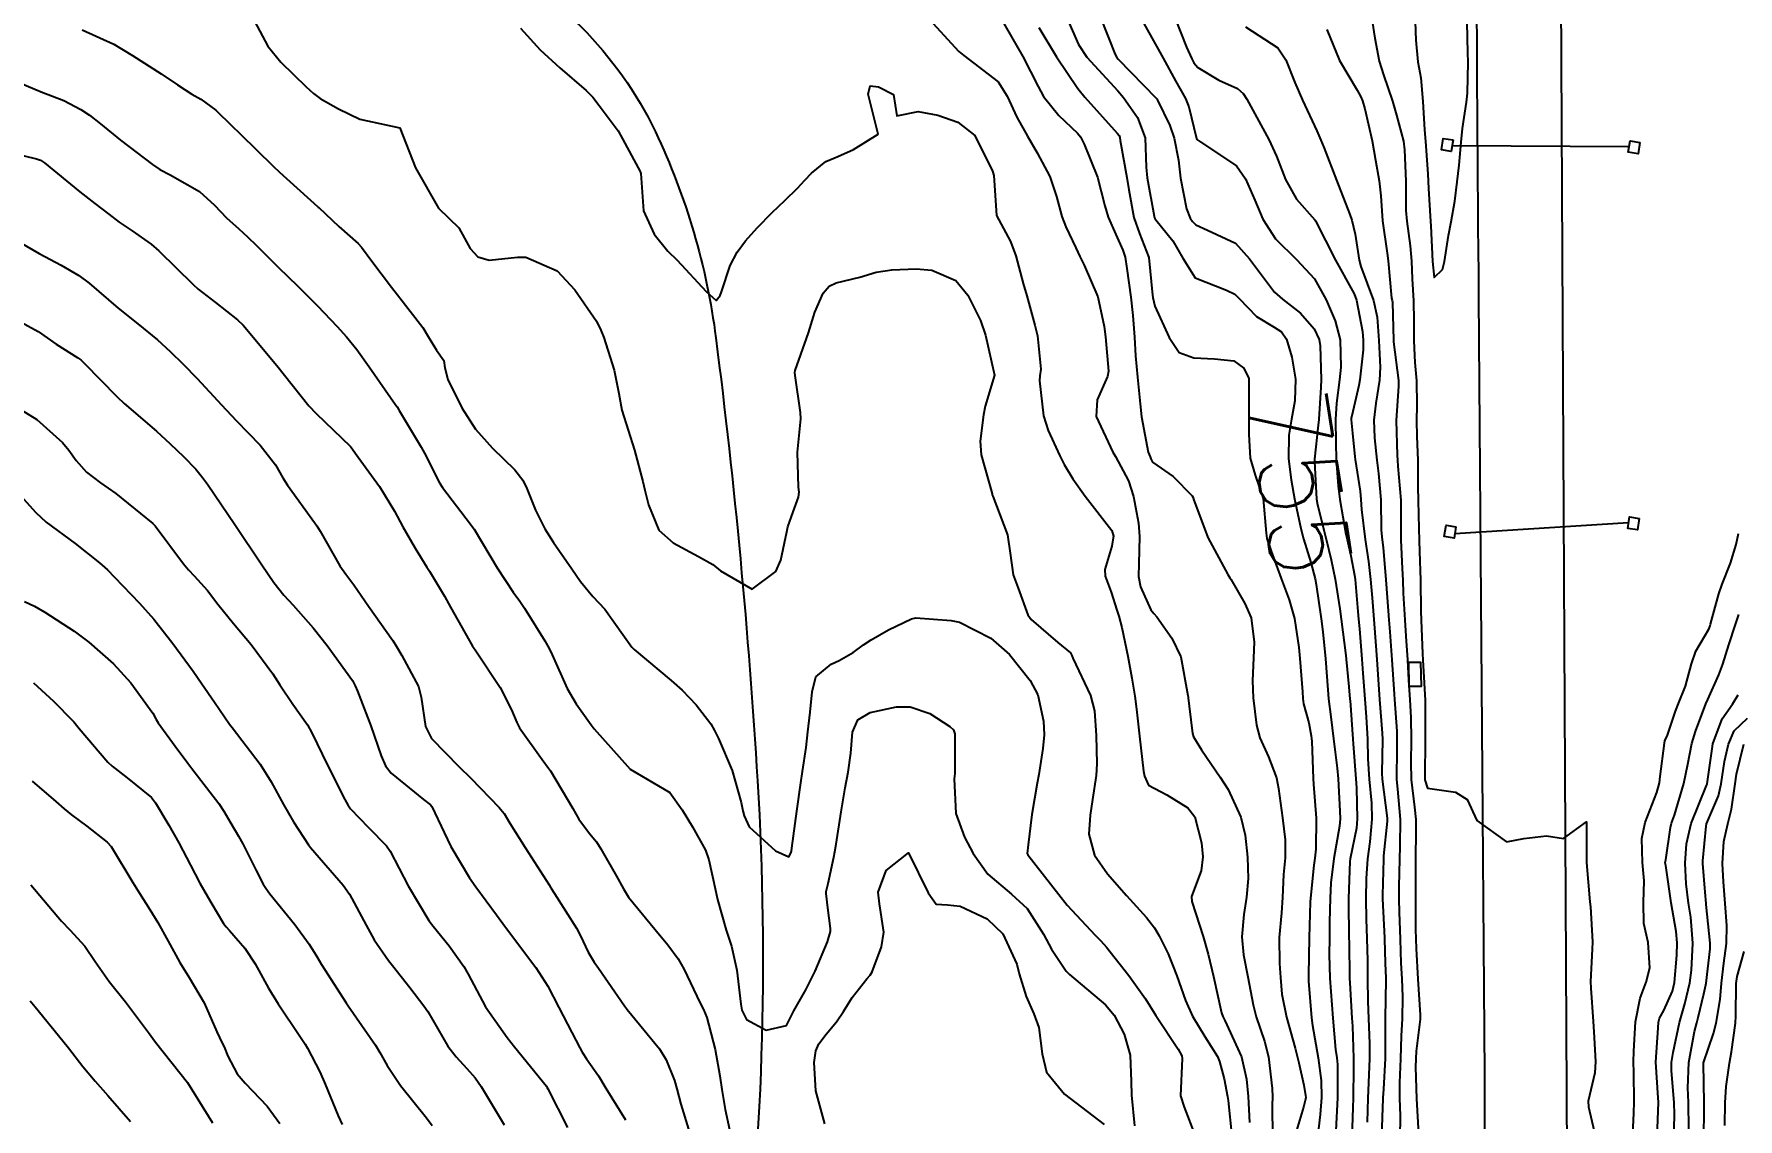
# Model space of a CAD drawing. Header units: metres. Extents: x 318500 to 325275, y 7408834 to 7428799.
# Drawn here: x 319879.8 to 319965.3, y 7411388.6 to 7411443 of the extents above; entities that cross this region are included whole.
import ezdxf
from ezdxf.enums import TextEntityAlignment as Align

# ---------------------------------------------------------------- set-up
doc = ezdxf.new("R2010")
doc.units = ezdxf.units.M
doc.header["$MEASUREMENT"] = 0
for name, color, linetype in [('Armário', 45, 'Continuous'), ('Cotas', 45, 'Continuous'), ('Curvas de Nivel 1m', 11, 'Continuous'), ('Curvas de Nivel 5m', 15, 'Continuous'), ('Linha Férrea', 20, 'Continuous'), ('Pórticos', 45, 'Continuous'), ('Vias Secundárias', 230, 'Continuous')]:
    doc.layers.add(name, color=color, linetype=linetype)
doc.styles.add('Style-STANDARD', font='STANDARD.shx')

msp = doc.modelspace()

# ---------------------------------------------------------------- linework, layer by layer
at = {"layer": 'Armário'}
msp.add_lwpolyline([(319948.804, 7411411.479), (319948.823, 7411410.297), (319949.45, 7411410.307), (319949.431, 7411411.489)], close=True, dxfattribs=at)
at = {"layer": 'Curvas de Nivel 1m', "flags": 128}
for points, elevation in [([(319924.573, 7411443.945), (319926.243, 7411442.129), (319926.497, 7411441.917), (319928.221, 7411440.609), (319928.67, 7411439.893), (319929.152, 7411438.838), (319929.687, 7411437.878), (319930.178, 7411437.05), (319930.802, 7411435.86), (319931.147, 7411434.853), (319931.418, 7411433.851), (319931.613, 7411433.336), (319932.114, 7411432.285), (319932.319, 7411431.838), (319932.53, 7411431.409), (319933.21, 7411429.829), (319933.54, 7411428.343), (319933.598, 7411427.825), (319933.753, 7411426.103), (319933.704, 7411425.823), (319933.179, 7411424.662), (319933.132, 7411423.829), (319933.973, 7411422.041), (319934.106, 7411421.818), (319934.752, 7411420.602), (319935.014, 7411419.804), (319935.254, 7411418.476), (319935.313, 7411417.799), (319935.273, 7411416.426), (319935.26, 7411415.799), (319935.366, 7411415.279), (319935.873, 7411414.133), (319936.02, 7411413.936), (319936.17, 7411413.785), (319936.925, 7411412.703), (319937.378, 7411411.767), (319937.735, 7411409.838), (319937.747, 7411409.761), (319937.757, 7411409.709), (319937.805, 7411409.292), (319937.963, 7411407.929), (319938.023, 7411407.757), (319938.419, 7411407.112), (319939.363, 7411405.736), (319939.751, 7411405.123), (319940.384, 7411403.723), (319940.612, 7411402.83), (319940.731, 7411401.72), (319940.753, 7411400.661), (319940.678, 7411399.72), (319940.538, 7411398.85), (319940.45, 7411397.722), (319940.53, 7411396.832), (319940.737, 7411395.719), (319941.01, 7411394.315), (319941.169, 7411393.714), (319941.582, 7411392.5), (319941.777, 7411391.707), (319941.971, 7411390.121), (319941.985, 7411389.703), (319941.964, 7411389.283), (319941.987, 7411387.703)], 758), ([(319928.321, 7411443.847), (319929.451, 7411441.882), (319930.218, 7411440.372), (319930.497, 7411439.866), (319931.258, 7411438.911), (319932.192, 7411438.032), (319932.355, 7411437.838), (319932.539, 7411437.482), (319933.192, 7411435.83), (319933.57, 7411434.394), (319933.736, 7411433.824), (319934.121, 7411432.945), (319934.464, 7411432.165), (319934.585, 7411431.813), (319934.675, 7411431.238), (319934.865, 7411429.808), (319934.98, 7411428.892), (319935.063, 7411427.805), (319935.099, 7411426.863), (319935.204, 7411425.802), (319935.348, 7411424.462), (319935.4, 7411423.799), (319935.739, 7411422.028), (319935.836, 7411421.792), (319935.876, 7411421.698), (319935.967, 7411421.532), (319937.005, 7411420.819), (319937.951, 7411419.84), (319937.995, 7411419.76), (319938.023, 7411419.685), (319938.728, 7411417.752), (319939.739, 7411415.895), (319939.842, 7411415.74), (319939.889, 7411415.665), (319940.597, 7411414.449), (319940.911, 7411413.724), (319941.062, 7411412.511), (319941.024, 7411411.722), (319940.981, 7411410.564), (319941.019, 7411409.718), (319941.175, 7411408.338), (319941.339, 7411407.715), (319941.776, 7411406.749), (319942.176, 7411405.704), (319942.288, 7411405.166), (319942.476, 7411403.699), (319942.612, 7411402.59), (319942.619, 7411401.696), (319942.54, 7411400.855), (319942.488, 7411399.698), (319942.427, 7411398.94), (319942.314, 7411397.7), (319942.337, 7411396.399), (319942.377, 7411395.699), (319942.457, 7411394.858), (319942.683, 7411393.694), (319943.111, 7411392.153), (319943.237, 7411391.685), (319943.297, 7411391.413), (319943.556, 7411390.286), (319943.643, 7411389.77), (319943.646, 7411389.679), (319943.638, 7411389.589), (319943.543, 7411389.195), (319943.189, 7411388.021)], 757), ([(319933.352, 7411443.829), (319934.093, 7411441.971), (319934.175, 7411441.821), (319934.239, 7411441.74), (319936.138, 7411439.791), (319936.172, 7411439.753), (319936.209, 7411439.684), (319936.834, 7411438.415), (319937.052, 7411437.777), (319937.268, 7411436.68), (319937.364, 7411435.772), (319937.674, 7411434.23), (319937.858, 7411433.764), (319937.96, 7411433.594), (319938.127, 7411433.429), (319938.718, 7411433.16), (319940.122, 7411432.521), (319940.831, 7411431.729), (319942.085, 7411430.061), (319942.48, 7411429.704), (319943.383, 7411429), (319944.065, 7411428.22), (319944.317, 7411427.677), (319944.369, 7411427.363), (319944.424, 7411425.676), (319944.411, 7411425.289), (319944.301, 7411423.677), (319944.279, 7411423.394), (319944.088, 7411421.679), (319944.083, 7411421.565), (319944.186, 7411419.678), (319944.235, 7411419.387), (319944.676, 7411417.672), (319944.932, 7411416.642), (319945.132, 7411415.668), (319945.363, 7411414.177), (319945.434, 7411413.664), (319945.663, 7411411.842), (319945.685, 7411411.662), (319945.819, 7411410.274), (319945.867, 7411409.649), (319945.875, 7411409.584), (319946.015, 7411407.648), (319946.033, 7411407.401), (319946.17, 7411405.646), (319946.202, 7411405.197), (319946.234, 7411403.645), (319946.191, 7411403.179), (319945.876, 7411401.648), (319945.856, 7411401.5), (319945.797, 7411399.649), (319945.794, 7411399.533), (319945.819, 7411397.648), (319945.824, 7411397.473), (319945.847, 7411395.648), (319945.856, 7411395.418), (319945.966, 7411393.646), (319945.99, 7411393.25), (319946.041, 7411391.645), (319946.04, 7411391.17), (319946.031, 7411389.645), (319946.018, 7411389.17), (319945.957, 7411387.646)], 754), ([(319935.374, 7411443.803), (319936.247, 7411442.237), (319936.491, 7411441.786), (319937.106, 7411440.66), (319937.613, 7411439.769), (319937.79, 7411439.343), (319938.171, 7411437.76), (319938.189, 7411437.716), (319938.335, 7411437.611), (319940.17, 7411436.398), (319940.619, 7411435.733), (319941.087, 7411434.664), (319941.497, 7411433.72), (319942.125, 7411432.727), (319943.189, 7411431.694), (319944.096, 7411430.72), (319944.666, 7411429.674), (319945.123, 7411428.616), (319945.383, 7411427.667), (319945.402, 7411426.303), (319945.341, 7411425.667), (319945.19, 7411424.491), (319945.142, 7411423.669), (319945.153, 7411422.498), (319945.171, 7411421.668), (319945.273, 7411420.35), (319945.362, 7411419.666), (319945.66, 7411417.927), (319945.721, 7411417.662), (319945.908, 7411416.843), (319946.097, 7411415.86), (319946.125, 7411415.656), (319946.269, 7411414.047), (319946.301, 7411413.654), (319946.341, 7411413.174), (319946.47, 7411411.651), (319946.52, 7411410.959), (319946.611, 7411409.642), (319946.68, 7411408.763), (319946.74, 7411407.64), (319946.766, 7411406.65), (319946.834, 7411405.639), (319946.953, 7411404.426), (319946.971, 7411403.638), (319946.861, 7411402.496), (319946.743, 7411401.64), (319946.673, 7411400.663), (319946.661, 7411399.64), (319946.686, 7411398.619), (319946.716, 7411397.639), (319946.742, 7411396.536), (319946.754, 7411395.639), (319946.767, 7411394.484), (319946.798, 7411393.638), (319946.842, 7411392.376), (319946.844, 7411391.637), (319946.793, 7411390.402), (319946.767, 7411389.638), (319946.728, 7411388.442)], 753), ([(319937.101, 7411443.778), (319937.67, 7411442.347), (319937.934, 7411441.765), (319938.035, 7411441.561), (319938.236, 7411441.318), (319939.291, 7411440.688), (319940.225, 7411440.265), (319940.511, 7411440.024), (319940.687, 7411439.733), (319941.292, 7411438.635), (319941.801, 7411437.716), (319942.178, 7411436.882), (319942.641, 7411435.703), (319943.177, 7411434.722), (319944.107, 7411433.68), (319944.139, 7411433.637), (319945.134, 7411431.67), (319946.085, 7411429.969), (319946.203, 7411429.658), (319946.493, 7411428.082), (319946.534, 7411427.653), (319946.538, 7411427.168), (319946.36, 7411425.655), (319946.309, 7411425.373), (319946.006, 7411424.068), (319945.936, 7411423.726), (319945.931, 7411423.661), (319945.99, 7411422.986), (319946.116, 7411421.801), (319946.136, 7411421.658), (319946.372, 7411420.07), (319946.412, 7411419.653), (319946.444, 7411419.151), (319946.636, 7411417.649), (319946.802, 7411416.545), (319946.9, 7411415.645), (319946.975, 7411414.732), (319947.058, 7411413.642), (319947.166, 7411412.324), (319947.217, 7411411.639), (319947.315, 7411410.14), (319947.347, 7411409.635), (319947.485, 7411407.942), (319947.492, 7411407.633), (319947.468, 7411405.929), (319947.483, 7411405.633), (319947.731, 7411403.687), (319947.734, 7411403.63), (319947.729, 7411403.523), (319947.557, 7411401.786), (319947.549, 7411401.632), (319947.493, 7411399.822), (319947.492, 7411399.632), (319947.597, 7411397.685), (319947.599, 7411397.631), (319947.638, 7411396.412), (319947.66, 7411395.659), (319947.661, 7411395.63), (319947.662, 7411395.597), (319947.642, 7411393.629), (319947.639, 7411393.589), (319947.632, 7411391.629), (319947.555, 7411390.096), (319947.521, 7411389.66), (319947.52, 7411389.63), (319947.442, 7411387.71)], 752), ([(319946.979, 7411443.649), (319947.107, 7411442.797), (319947.33, 7411441.644), (319947.553, 7411440.96), (319947.999, 7411439.633), (319948.21, 7411438.939), (319948.548, 7411437.625), (319948.608, 7411437.199), (319948.669, 7411435.622), (319948.677, 7411434.154), (319948.716, 7411433.621), (319948.882, 7411432.38), (319948.947, 7411431.617), (319948.994, 7411430.719), (319949.048, 7411429.615), (319949.065, 7411428.61), (319949.068, 7411427.615), (319949.127, 7411426.531), (319949.203, 7411425.612), (319949.227, 7411424.397), (319949.203, 7411423.612), (319949.225, 7411422.844), (319949.27, 7411421.611), (319949.27, 7411420.3), (319949.287, 7411419.61), (319949.329, 7411418.209), (319949.336, 7411417.609), (319949.357, 7411417.051), (319949.403, 7411415.607), (319949.428, 7411414.055), (319949.444, 7411413.606), (319949.509, 7411411.942), (319949.529, 7411411.605), (319949.546, 7411411.315), (319949.638, 7411409.603), (319949.645, 7411409.43), (319949.642, 7411407.602), (319949.621, 7411405.743), (319949.627, 7411405.602), (319949.754, 7411405.186), (319951.157, 7411404.985), (319951.75, 7411404.611), (319952.236, 7411403.565), (319953.724, 7411402.499), (319954.597, 7411402.667), (319955.729, 7411402.787), (319956.574, 7411402.661), (319957.74, 7411403.49), (319957.739, 7411401.49), (319957.742, 7411401.457), (319957.907, 7411399.488), (319957.933, 7411399.232), (319958.04, 7411397.486), (319958.027, 7411397.114), (319957.941, 7411395.487), (319957.949, 7411395.162), (319958.071, 7411393.485), (319958.11, 7411392.97), (319958.194, 7411391.484), (319958.15, 7411390.905), (319957.823, 7411389.487), (319957.834, 7411389.199), (319958.231, 7411387.483)], 749), ([(319949.144, 7411443.617), (319949.176, 7411442.697), (319949.275, 7411441.614), (319949.423, 7411440.803), (319949.529, 7411439.61), (319949.603, 7411438.205), (319949.658, 7411437.608), (319949.779, 7411435.993), (319949.79, 7411435.606), (319949.802, 7411435.251), (319949.911, 7411433.603), (319949.922, 7411433.389), (319950.003, 7411431.602), (319950.098, 7411430.799), (319950.511, 7411431.189), (319950.611, 7411431.595), (319950.818, 7411432.905), (319950.941, 7411433.592), (319951.121, 7411434.62), (319951.25, 7411435.589), (319951.339, 7411436.422), (319951.449, 7411437.587), (319951.516, 7411438.271), (319951.716, 7411439.585), (319951.766, 7411440.043), (319951.793, 7411441.584), (319951.781, 7411442.051), (319951.752, 7411443.585)], 748), ([(319882.251, 7411443.22), (319883.847, 7411442.486), (319884.237, 7411442.265), (319884.782, 7411441.924), (319886.218, 7411441.004), (319887.036, 7411440.448), (319887.756, 7411439.987), (319888.203, 7411439.732), (319888.967, 7411439.188), (319889.764, 7411438.406), (319890.184, 7411437.999), (319891.847, 7411436.383), (319892.156, 7411436.081), (319894.068, 7411434.351), (319894.103, 7411434.324), (319894.129, 7411434.295), (319895.14, 7411433.355), (319896.112, 7411432.492), (319896.271, 7411432.318), (319896.797, 7411431.616), (319897.781, 7411430.303), (319898.074, 7411429.93), (319899.345, 7411428.281), (319899.611, 7411427.842), (319900.039, 7411427.151), (319900.4, 7411426.63), (319900.458, 7411426.264), (319900.604, 7411425.678), (319901.302, 7411424.25), (319901.984, 7411423.18), (319902.839, 7411422.231), (319903.959, 7411421.146), (319904.368, 7411420.628), (319904.564, 7411420.211), (319905.005, 7411419.133), (319905.475, 7411418.197), (319905.91, 7411417.496), (319906.819, 7411416.176), (319907.26, 7411415.546), (319907.876, 7411414.796), (319908.482, 7411414.154), (319909.842, 7411412.258), (319909.955, 7411412.138), (319911.817, 7411410.578), (319912.354, 7411410.102), (319913.07, 7411409.358), (319913.793, 7411408.417), (319913.981, 7411408.078), (319914.179, 7411407.679), (319914.876, 7411406.063), (319915.321, 7411404.471), (319915.403, 7411404.055), (319915.467, 7411403.793), (319915.722, 7411403.241), (319917.052, 7411402.037), (319917.706, 7411401.744), (319917.814, 7411401.923), (319917.839, 7411402.028), (319917.861, 7411402.177), (319918.108, 7411404.024), (319918.32, 7411405.453), (319918.407, 7411406.02), (319918.578, 7411407.218), (319918.667, 7411408.017), (319918.787, 7411409.002), (319918.885, 7411410.014), (319919.069, 7411410.764), (319919.831, 7411411.411), (319920.24, 7411411.59), (319920.94, 7411411.989), (319921.463, 7411412.367), (319921.85, 7411412.616), (319922.708, 7411413.117), (319923.866, 7411413.684), (319924.09, 7411413.723), (319925.865, 7411413.599), (319926.277, 7411413.503), (319927.852, 7411412.7), (319928.777, 7411411.886), (319929.821, 7411410.58), (319930.199, 7411409.864), (319930.484, 7411408.547), (319930.516, 7411407.859), (319930.459, 7411407.18), (319930.25, 7411405.863), (319930.173, 7411405.444), (319929.898, 7411403.867), (319929.715, 7411402.337), (319929.676, 7411401.905), (319929.689, 7411401.87), (319929.71, 7411401.84), (319931.253, 7411399.846), (319931.672, 7411399.321), (319933.09, 7411397.818), (319933.362, 7411397.529), (319933.644, 7411397.204), (319934.776, 7411395.799), (319935.612, 7411394.614), (319936.132, 7411393.782), (319937.242, 7411392.098), (319937.43, 7411391.762), (319937.442, 7411391.635), (319937.363, 7411389.763), (319937.541, 7411389.192), (319938.103, 7411387.751)], 761), ([(319904.256, 7411443.298), (319905.24, 7411442.205), (319906.227, 7411441.306), (319907.544, 7411440.17), (319907.871, 7411439.83), (319908.203, 7411439.423), (319909.151, 7411438.15), (319910.162, 7411436.299), (319910.242, 7411436.139), (319910.289, 7411436.007), (319910.421, 7411434.136), (319910.96, 7411432.969), (319911.649, 7411432.117), (319912.103, 7411431.655), (319913.561, 7411430.088), (319914.073, 7411429.641), (319914.267, 7411429.888), (319914.328, 7411430.078), (319914.775, 7411431.398), (319915.118, 7411432.07), (319915.543, 7411432.639), (319916.122, 7411433.28), (319916.878, 7411434.049), (319917.52, 7411434.658), (319918.149, 7411435.277), (319918.514, 7411435.665), (319918.85, 7411436.02), (319919.577, 7411436.601), (319920.173, 7411436.86), (319920.964, 7411437.206), (319922.19, 7411437.98), (319921.699, 7411439.985), (319921.798, 7411440.402), (319922.216, 7411440.36), (319922.96, 7411439.969), (319923.131, 7411438.898), (319924.202, 7411439.111), (319925.19, 7411438.925), (319926.197, 7411438.577), (319927.046, 7411437.911), (319927.94, 7411436.126), (319927.994, 7411435.902), (319928.13, 7411433.9), (319928.834, 7411432.606), (319929.099, 7411431.885), (319929.477, 7411430.491), (319929.652, 7411429.876), (319930.058, 7411428.402), (319930.187, 7411427.868), (319930.356, 7411426.188), (319930.311, 7411425.866), (319930.283, 7411425.61), (319930.487, 7411423.863), (319930.733, 7411423.115), (319931.305, 7411421.85), (319931.53, 7411421.411), (319931.959, 7411420.692), (319932.588, 7411419.834), (319933.924, 7411418.106), (319933.996, 7411417.819), (319933.994, 7411417.744), (319933.912, 7411417.317), (319933.56, 7411416.158), (319933.592, 7411415.823), (319933.882, 7411415.014), (319934.17, 7411414.113), (319934.267, 7411413.814), (319934.429, 7411413.244), (319934.719, 7411411.807), (319934.927, 7411410.7), (319935.075, 7411409.801), (319935.156, 7411409.149), (319935.307, 7411407.795), (319935.512, 7411406.044), (319935.558, 7411405.792), (319935.753, 7411405.333), (319936.671, 7411404.851), (319937.737, 7411404.195), (319938.078, 7411403.755), (319938.417, 7411402.45), (319938.487, 7411401.748), (319938.404, 7411401.045), (319937.915, 7411399.756), (319937.926, 7411399.507), (319938.502, 7411397.747), (319938.759, 7411396.861), (319939.015, 7411395.739), (319939.423, 7411393.912), (319939.493, 7411393.732), (319939.597, 7411393.531), (319940.429, 7411391.721), (319940.682, 7411390.595), (319940.758, 7411389.718), (319940.83, 7411388.418)], 759), ([(319930.262, 7411443.333), (319931.146, 7411441.856), (319932.216, 7411440.269), (319932.566, 7411439.836), (319934.192, 7411438.027), (319934.282, 7411437.91), (319934.317, 7411437.818), (319934.343, 7411437.662), (319934.67, 7411435.812), (319934.776, 7411435.185), (319935.021, 7411433.807), (319935.312, 7411432.992), (319935.768, 7411431.795), (319935.96, 7411429.913), (319935.97, 7411429.792), (319936.074, 7411429.357), (319936.793, 7411427.779), (319937.296, 7411427.025), (319938.04, 7411426.756), (319939.07, 7411426.72), (319940.039, 7411426.62), (319940.545, 7411426.24), (319940.801, 7411425.728), (319940.801, 7411424.945), (319940.801, 7411423.728), (319940.798, 7411422.918), (319940.852, 7411421.727), (319941.118, 7411420.879), (319941.517, 7411419.716), (319941.67, 7411417.968), (319941.703, 7411417.713), (319941.91, 7411417.072), (319942.409, 7411415.702), (319942.814, 7411414.63), (319943.08, 7411413.692), (319943.305, 7411412.232), (319943.355, 7411411.687), (319943.482, 7411410.018), (319943.501, 7411409.685), (319943.542, 7411409.418), (319943.798, 7411408.469), (319943.916, 7411407.803), (319943.935, 7411407.678), (319943.948, 7411407.518), (319944.026, 7411405.676), (319944.041, 7411405.39), (319944.167, 7411403.673), (319944.159, 7411402.118), (319944.107, 7411401.674), (319944.062, 7411401.318), (319943.887, 7411399.677), (319943.871, 7411399.484), (319943.826, 7411397.677), (319943.779, 7411395.825), (319943.781, 7411395.678), (319943.793, 7411395.512), (319943.941, 7411393.675), (319943.991, 7411393.277), (319944.272, 7411391.669), (319944.42, 7411390.529), (319944.445, 7411389.667), (319944.377, 7411388.827), (319944.234, 7411387.669)], 756), ([(319940.63, 7411443.369), (319942.249, 7411442.315), (319942.648, 7411441.704), (319943.1, 7411440.568), (319943.481, 7411439.691), (319944.197, 7411438.149), (319944.407, 7411437.678), (319944.574, 7411437.286), (319945.189, 7411435.67), (319945.853, 7411433.953), (319945.957, 7411433.662), (319946.13, 7411432.97), (319946.324, 7411431.657), (319946.412, 7411431.348), (319947.044, 7411429.646), (319947.227, 7411428.798), (319947.316, 7411427.641), (319947.384, 7411426.296), (319947.351, 7411425.64), (319947.17, 7411424.485), (319947.071, 7411423.644), (319947.091, 7411422.748), (319947.212, 7411421.641), (319947.297, 7411420.968), (319947.409, 7411419.638), (319947.436, 7411418.128), (319947.481, 7411417.637), (319947.528, 7411417.25), (319947.671, 7411415.633), (319947.686, 7411415.423), (319947.813, 7411413.631), (319947.861, 7411413.022), (319947.968, 7411411.628), (319948.078, 7411409.891), (319948.098, 7411409.626), (319948.216, 7411408.043), (319948.227, 7411407.623), (319948.22, 7411407.187), (319948.207, 7411405.623), (319948.248, 7411405.127), (319948.387, 7411403.62), (319948.369, 7411402.273), (319948.346, 7411401.62), (319948.325, 7411400.256), (319948.321, 7411399.62), (319948.33, 7411398.96), (319948.38, 7411397.619), (319948.428, 7411396.408), (319948.463, 7411395.618), (319948.509, 7411394.724), (319948.488, 7411393.617), (319948.439, 7411392.766), (319948.395, 7411391.618), (319948.354, 7411390.414), (319948.359, 7411389.618), (319948.384, 7411388.771), (319948.368, 7411387.617)], 751), ([(319879.137, 7411440.551), (319880.206, 7411440.097), (319881.344, 7411439.666), (319882.197, 7411439.22), (319882.619, 7411438.929), (319883.175, 7411438.495), (319884.178, 7411437.672), (319885.778, 7411436.464), (319886.156, 7411436.215), (319886.667, 7411435.937), (319888.14, 7411435.103), (319888.9, 7411434.418), (319889.495, 7411433.781), (319890.118, 7411433.229), (319890.555, 7411432.836), (319891.008, 7411432.391), (319892.094, 7411431.313), (319893.08, 7411430.365), (319894.065, 7411429.379), (319895.043, 7411428.335), (319895.527, 7411427.81), (319896.039, 7411427.175), (319896.651, 7411426.314), (319898.001, 7411424.397), (319898.067, 7411424.299), (319898.165, 7411424.13), (319899.261, 7411422.281), (319899.518, 7411421.829), (319899.957, 7411420.949), (319900.182, 7411420.496), (319900.329, 7411420.264), (319901.735, 7411418.431), (319901.879, 7411418.241), (319901.919, 7411418.175), (319903.083, 7411416.228), (319903.878, 7411415.018), (319904.214, 7411414.556), (319904.453, 7411414.211), (319905.469, 7411412.572), (319905.684, 7411412.192), (319905.835, 7411411.869), (319906.591, 7411410.178), (319907.045, 7411409.414), (319907.792, 7411408.361), (319907.951, 7411408.158), (319909.76, 7411406.14), (319911.743, 7411404.976), (319912.355, 7411404.101), (319912.873, 7411403.244), (319913.536, 7411402.083), (319913.703, 7411401.597), (319914.033, 7411400.075), (319914.137, 7411399.609), (319914.575, 7411398.066), (319914.834, 7411397.254), (319915.1, 7411396.058), (319915.298, 7411394.361), (319915.361, 7411394.054), (319915.593, 7411393.585), (319916.571, 7411393.054), (319917.589, 7411393.289), (319917.845, 7411393.778), (319917.962, 7411394.025), (319918.558, 7411395.074), (319919.038, 7411396.009), (319919.645, 7411397.479), (319919.799, 7411397.998), (319919.803, 7411398.149), (319919.668, 7411399.192), (319919.58, 7411399.903), (319919.588, 7411400.001), (319919.608, 7411400.074), (319919.686, 7411400.409), (319919.975, 7411401.727), (319920.025, 7411401.995), (319920.092, 7411402.373), (319920.337, 7411403.991), (319920.534, 7411405.202), (319920.688, 7411405.986), (319920.816, 7411406.943), (319920.913, 7411407.989), (319921.174, 7411408.609), (319921.8, 7411408.978), (319923.11, 7411409.267), (319923.803, 7411409.265), (319924.796, 7411408.932), (319925.794, 7411408.274), (319925.976, 7411408.102), (319926.05, 7411407.916), (319926.044, 7411407.659), (319926.034, 7411405.916), (319926.017, 7411405.655), (319926.084, 7411403.915), (319926.532, 7411402.722), (319926.964, 7411401.901), (319927.695, 7411400.872), (319928.892, 7411399.878), (319929.669, 7411399.146), (319930.488, 7411397.857), (319930.897, 7411397.106), (319931.632, 7411396.014), (319931.711, 7411395.919), (319931.797, 7411395.837), (319933.608, 7411394.317), (319934.03, 7411393.806), (319934.531, 7411392.855), (319934.836, 7411391.797), (319934.884, 7411390.47), (319934.91, 7411389.796), (319935.063, 7411388.258)], 762), ([(319878.169, 7411437.184), (319879.964, 7411436.741), (319880.162, 7411436.671), (319880.359, 7411436.537), (319882.139, 7411435.093), (319882.9, 7411434.498), (319883.597, 7411433.961), (319884.121, 7411433.575), (319884.773, 7411433.13), (319885.723, 7411432.464), (319886.105, 7411432.136), (319887.832, 7411430.434), (319888.077, 7411430.203), (319888.948, 7411429.536), (319890.054, 7411428.673), (319890.335, 7411428.397), (319892.03, 7411426.38), (319893.626, 7411424.356), (319893.994, 7411423.965), (319895.715, 7411422.324), (319895.829, 7411422.183), (319895.966, 7411421.966), (319897.178, 7411420.308), (319897.932, 7411419.078), (319898.343, 7411418.294), (319898.972, 7411417.216), (319899.552, 7411416.275), (319899.681, 7411416.066), (319899.885, 7411415.739), (319900.431, 7411414.817), (319900.739, 7411414.257), (319901.841, 7411412.309), (319901.884, 7411412.24), (319902.007, 7411412.069), (319903.233, 7411410.226), (319903.799, 7411409.106), (319904.058, 7411408.481), (319904.206, 7411408.214), (319905.342, 7411406.621), (319905.66, 7411406.192), (319905.758, 7411406.046), (319906.874, 7411404.173), (319907.181, 7411403.625), (319907.718, 7411402.91), (319908.056, 7411402.497), (319908.279, 7411402.151), (319909.062, 7411400.767), (319909.41, 7411400.134), (319909.674, 7411399.72), (319910.99, 7411398.117), (319911.642, 7411397.323), (319912.154, 7411396.621), (319912.469, 7411396.097), (319913.25, 7411394.44), (319913.425, 7411394.083), (319913.594, 7411393.677), (319914.021, 7411392.073), (319914.251, 7411390.764), (319914.354, 7411390.068), (319914.522, 7411389.078), (319914.737, 7411388.062)], 763), ([(319879.143, 7411432.55), (319880.102, 7411432.004), (319881.211, 7411431.406), (319882.086, 7411430.894), (319882.602, 7411430.502), (319884.062, 7411429.255), (319885.047, 7411428.47), (319886.042, 7411427.66), (319886.672, 7411427.086), (319887.329, 7411426.441), (319888.02, 7411425.735), (319889.244, 7411424.411), (319889.988, 7411423.622), (319891.184, 7411422.388), (319891.96, 7411421.401), (319892.332, 7411420.753), (319892.561, 7411420.371), (319893.922, 7411418.505), (319894.032, 7411418.348), (319894.196, 7411418.066), (319895.192, 7411416.33), (319895.483, 7411415.923), (319895.881, 7411415.382), (319896.626, 7411414.312), (319897.844, 7411412.597), (319898.031, 7411412.297), (319898.292, 7411411.835), (319899.126, 7411410.28), (319899.269, 7411409.742), (319899.479, 7411408.275), (319899.781, 7411407.672), (319901.168, 7411406.249), (319901.752, 7411405.682), (319903.175, 7411404.218), (319903.423, 7411403.91), (319903.722, 7411403.437), (319904.476, 7411402.202), (319905.682, 7411400.338), (319905.777, 7411400.189), (319905.956, 7411399.905), (319907.056, 7411398.169), (319907.258, 7411397.778), (319907.638, 7411396.962), (319907.94, 7411396.463), (319908.16, 7411396.152), (319909.464, 7411394.27), (319909.56, 7411394.131), (319909.599, 7411394.081), (319911.22, 7411392.114), (319911.565, 7411391.561), (319911.98, 7411390.529), (319912.096, 7411390.102), (319912.299, 7411389.339), (319912.672, 7411388.093)], 764), ([(319878.54, 7411424.555), (319879.987, 7411423.665), (319881.267, 7411422.521), (319881.59, 7411422.139), (319881.961, 7411421.62), (319882.476, 7411421.023), (319883.176, 7411420.492), (319883.942, 7411419.955), (319885.799, 7411418.461), (319885.918, 7411418.332), (319887.34, 7411416.438), (319887.591, 7411416.138), (319887.884, 7411415.829), (319888.546, 7411415.089), (319889.071, 7411414.412), (319889.856, 7411413.441), (319890.736, 7411412.391), (319891.818, 7411410.913), (319892.176, 7411410.375), (319892.828, 7411409.393), (319893.56, 7411408.353), (319893.784, 7411407.968), (319894.574, 7411406.338), (319895.435, 7411404.624), (319895.6, 7411404.322), (319895.652, 7411404.244), (319895.728, 7411404.155), (319896.619, 7411403.211), (319897.522, 7411402.293), (319897.706, 7411402.027), (319898.614, 7411400.281), (319899.654, 7411398.544), (319899.86, 7411398.267), (319900.666, 7411397.281), (319901.402, 7411396.243), (319901.624, 7411395.85), (319902.498, 7411394.227), (319903.577, 7411392.675), (319903.952, 7411392.206), (319905.55, 7411390.234), (319905.568, 7411390.207), (319905.579, 7411390.19), (319905.624, 7411390.114), (319906.601, 7411388.174)], 766), ([(319878.539, 7411420.554), (319879.927, 7411419.013), (319880.45, 7411418.532), (319881.904, 7411417.452), (319883.134, 7411416.491), (319883.53, 7411416.129), (319883.883, 7411415.772), (319885.139, 7411414.467), (319885.858, 7411413.665), (319886.814, 7411412.445), (319887.819, 7411411.05), (319888.262, 7411410.423), (319888.889, 7411409.501), (319889.651, 7411408.402), (319889.787, 7411408.222), (319891.194, 7411406.386), (319891.747, 7411405.497), (319892.352, 7411404.371), (319892.863, 7411403.5), (319893.606, 7411402.351), (319893.708, 7411402.207), (319895.36, 7411400.325), (319895.673, 7411399.871), (319896.505, 7411398.307), (319896.915, 7411397.574), (319897.632, 7411396.539), (319897.829, 7411396.288), (319898.696, 7411395.197), (319899.406, 7411394.272), (319899.596, 7411393.979), (319900.605, 7411392.254), (319901.023, 7411391.707), (319901.559, 7411391.132), (319901.977, 7411390.656), (319902.281, 7411390.229), (319903.431, 7411388.302)], 767), ([(319960.036, 7411387.462), (319960.108, 7411388.895), (319960.128, 7411389.461), (319960.11, 7411390.924), (319960.1, 7411391.462), (319960.113, 7411391.99), (319960.196, 7411393.461), (319960.424, 7411394.652), (319960.73, 7411395.453), (319960.909, 7411396.183), (319960.825, 7411397.453), (319960.62, 7411398.406), (319960.59, 7411399.456), (319960.621, 7411400.531), (319960.551, 7411401.457), (319960.518, 7411402.668), (319960.681, 7411403.456), (319961.271, 7411404.964), (319961.402, 7411405.445), (319961.438, 7411405.772), (319961.642, 7411407.442), (319961.67, 7411407.564), (319961.796, 7411407.85), (319962.206, 7411409.042), (319962.352, 7411409.432), (319962.695, 7411410.294), (319963.01, 7411411.422), (319963.218, 7411412.051), (319963.866, 7411413.157), (319963.945, 7411413.333), (319963.965, 7411413.409), (319964.372, 7411414.933), (319964.543, 7411415.41), (319964.968, 7411416.461), (319965.244, 7411417.4), (319965.368, 7411417.959)], 749), ([(319879.366, 7411414.545), (319879.866, 7411414.304), (319880.383, 7411414.011), (319881.848, 7411413.052), (319882.587, 7411412.499), (319883.824, 7411411.415), (319884.699, 7411410.471), (319885.795, 7411408.942), (319885.966, 7411408.632), (319886.071, 7411408.456), (319886.919, 7411407.297), (319887.562, 7411406.433), (319887.756, 7411406.175), (319889.108, 7411404.409), (319889.359, 7411404.038), (319889.72, 7411403.43), (319890.099, 7411402.781), (319890.318, 7411402.391), (319890.975, 7411401.096), (319891.344, 7411400.375), (319891.469, 7411400.165), (319891.673, 7411399.894), (319892.926, 7411398.357), (319893.64, 7411397.36), (319894.027, 7411396.737), (319894.268, 7411396.34), (319895.502, 7411394.421), (319895.572, 7411394.32), (319895.599, 7411394.278), (319896.978, 7411392.299), (319897.198, 7411391.927), (319897.56, 7411391.278), (319898.227, 7411390.283), (319899.526, 7411388.647), (319899.822, 7411388.265)], 768), ([(319879.809, 7411410.463), (319880.823, 7411409.548), (319881.791, 7411408.565), (319881.816, 7411408.536), (319881.84, 7411408.509), (319882.113, 7411408.177), (319883.548, 7411406.483), (319883.757, 7411406.289), (319884.521, 7411405.7), (319885.734, 7411404.709), (319885.938, 7411404.457), (319886.6, 7411403.328), (319887.101, 7411402.439), (319887.693, 7411401.319), (319888.167, 7411400.423), (319888.717, 7411399.466), (319889.35, 7411398.404), (319889.476, 7411398.23), (319889.646, 7411398.047), (319890.418, 7411397.169), (319890.944, 7411396.38), (319891.612, 7411395.149), (319892.084, 7411394.365), (319893.178, 7411392.752), (319893.449, 7411392.351), (319893.568, 7411392.152), (319894.18, 7411390.964), (319894.453, 7411390.336), (319895.1, 7411388.752), (319895.306, 7411388.323)], 769), ([(319962.114, 7411387.431), (319962.149, 7411388.822), (319962.131, 7411389.431), (319962, 7411391.007), (319962.007, 7411391.434), (319962.084, 7411391.932), (319962.401, 7411393.428), (319962.672, 7411394.366), (319962.92, 7411395.421), (319963.003, 7411396.056), (319963.073, 7411397.419), (319962.972, 7411398.72), (319962.86, 7411399.422), (319962.728, 7411400.391), (319962.686, 7411401.425), (319962.756, 7411402.393), (319962.991, 7411403.421), (319963.759, 7411405.324), (319963.784, 7411405.386), (319963.791, 7411405.41), (319964.033, 7411407.161), (319964.08, 7411407.407), (319964.545, 7411408.667), (319965.056, 7411409.398), (319965.347, 7411409.872)], 751), ([(319962.866, 7411388.083), (319962.854, 7411389.42), (319962.823, 7411390.159), (319962.877, 7411391.421), (319963.158, 7411392.979), (319963.263, 7411393.415), (319963.332, 7411393.686), (319963.622, 7411394.876), (319963.721, 7411395.317), (319963.734, 7411395.409), (319963.94, 7411397.122), (319963.948, 7411397.407), (319963.745, 7411399.344), (319963.737, 7411399.409), (319963.688, 7411399.968), (319963.575, 7411401.412), (319963.577, 7411401.547), (319963.738, 7411403.28), (319963.749, 7411403.401), (319964.364, 7411404.794), (319964.5, 7411405.403), (319964.662, 7411406.516), (319964.853, 7411407.399), (319965.139, 7411408.058), (319965.81, 7411408.691)], 752), ([(319963.622, 7411387.409), (319963.636, 7411389.322), (319963.633, 7411389.409), (319963.606, 7411391.383), (319963.606, 7411391.41), (319964.11, 7411392.89), (319964.236, 7411393.404), (319964.437, 7411394.582), (319964.509, 7411395.401), (319964.63, 7411396.415), (319964.765, 7411397.399), (319964.77, 7411398.298), (319964.7, 7411399.4), (319964.609, 7411400.488), (319964.553, 7411401.402), (319964.621, 7411402.506), (319964.82, 7411403.399), (319965.014, 7411404.13), (319965.195, 7411405.396), (319965.269, 7411405.893), (319965.631, 7411407.392)], 753), ([(319919.525, 7411388.351), (319919.07, 7411390.007), (319918.986, 7411391.43), (319919.075, 7411392.007), (319919.216, 7411392.365), (319919.583, 7411392.855), (319920.111, 7411393.473), (319920.46, 7411393.987), (319920.899, 7411394.692), (319921.625, 7411395.631), (319921.788, 7411395.808), (319921.89, 7411395.967), (319922.369, 7411397.237), (319922.474, 7411397.962), (319922.255, 7411399.38), (319922.202, 7411399.965), (319922.601, 7411401.057), (319923.71, 7411401.95), (319924.709, 7411399.935), (319925.106, 7411399.363), (319925.671, 7411399.333), (319926.309, 7411399.271), (319927.661, 7411398.633), (319928.454, 7411397.882), (319929.149, 7411396.36), (319929.268, 7411395.874), (319929.613, 7411394.743), (319930.006, 7411393.864), (319930.261, 7411393.189), (319930.417, 7411391.857), (319930.648, 7411390.941), (319931.55, 7411389.84), (319933.528, 7411388.325)], 763), ([(319879.677, 7411400.335), (319881.221, 7411398.514), (319881.646, 7411398.077), (319882.394, 7411397.255), (319882.915, 7411396.491), (319883.615, 7411395.495), (319884.424, 7411394.468), (319885.577, 7411392.93), (319885.942, 7411392.446), (319887.55, 7411390.43), (319888.792, 7411388.411)], 771), ([(319964.669, 7411388.263), (319964.7, 7411389.398), (319964.741, 7411390.22), (319964.913, 7411391.397), (319965.018, 7411391.964), (319965.206, 7411393.394), (319965.23, 7411393.77), (319965.248, 7411395.394), (319965.289, 7411395.74), (319965.654, 7411396.997)], 754), ([(319879.655, 7411394.529), (319879.905, 7411394.217), (319881.286, 7411392.513), (319881.566, 7411392.156), (319882.285, 7411391.227), (319882.904, 7411390.49), (319883.54, 7411389.78), (319884.677, 7411388.463)], 772)]:
    msp.add_lwpolyline(points, dxfattribs=dict(at, elevation=elevation))
at = {"layer": 'Curvas de Nivel 5m', "flags": 128}
for points, elevation in [([(319890.766, 7411443.892), (319891.572, 7411442.387), (319892.228, 7411441.589), (319893.49, 7411440.361), (319893.864, 7411440.013), (319894.204, 7411439.764), (319895.115, 7411439.252), (319896.194, 7411438.737), (319898.19, 7411438.3), (319898.98, 7411436.288), (319900.13, 7411434.27), (319901.152, 7411433.286), (319901.727, 7411432.246), (319902.104, 7411431.825), (319902.678, 7411431.658), (319904.104, 7411431.819), (319904.513, 7411431.805), (319906.094, 7411431.126), (319906.972, 7411430.177), (319908.057, 7411428.595), (319908.28, 7411428.158), (319908.426, 7411427.777), (319908.951, 7411426.151), (319909.179, 7411424.982), (319909.336, 7411424.147), (319909.97, 7411422.14), (319910.383, 7411420.563), (319910.492, 7411420.132), (319910.676, 7411419.392), (319911.192, 7411418.121), (319911.911, 7411417.494), (319913.185, 7411416.806), (319913.895, 7411416.409), (319914.28, 7411416.076), (319915.881, 7411415.158), (319917.055, 7411416.043), (319917.313, 7411416.625), (319917.605, 7411418.035), (319917.664, 7411418.294), (319917.935, 7411419.039), (319918.198, 7411419.775), (319918.224, 7411420.026), (319918.2, 7411420.274), (319918.147, 7411422.027), (319918.308, 7411423.713), (319918.303, 7411424.025), (319918.028, 7411425.883), (319918.015, 7411426.03), (319918.031, 7411426.129), (319918.693, 7411428.02), (319919.02, 7411429.061), (319919.43, 7411430.01), (319919.736, 7411430.355), (319920.088, 7411430.517), (319921.275, 7411430.805), (319922.096, 7411431.052), (319922.884, 7411431.183), (319924.099, 7411431.221), (319924.885, 7411431.152), (319926.091, 7411430.636), (319926.697, 7411429.914), (319927.328, 7411428.64), (319927.589, 7411427.905), (319928.03, 7411425.9), (319927.567, 7411424.344), (319927.483, 7411423.905), (319927.306, 7411422.581), (319927.364, 7411421.906), (319927.91, 7411419.941), (319927.921, 7411419.9), (319927.949, 7411419.823), (319928.678, 7411417.889), (319928.824, 7411416.968), (319928.971, 7411415.884), (319929.217, 7411415.214), (319929.707, 7411413.872), (319929.867, 7411413.64), (319931.213, 7411412.486), (319931.842, 7411411.97), (319931.91, 7411411.839), (319931.969, 7411411.707), (319932.847, 7411409.83), (319933.042, 7411409.067), (319933.141, 7411407.82), (319933.175, 7411406.412), (319933.131, 7411405.819), (319932.95, 7411404.613), (319932.831, 7411403.823), (319932.768, 7411402.872), (319933.052, 7411401.82), (319933.696, 7411400.89), (319934.662, 7411399.8), (319935.664, 7411398.704), (319936.058, 7411398.185), (319936.302, 7411397.78), (319936.747, 7411396.879), (319937.18, 7411395.767), (319937.612, 7411394.539), (319937.96, 7411393.755), (319938.592, 7411392.738), (319939.213, 7411391.735), (319939.317, 7411391.484), (319939.559, 7411390.616), (319939.726, 7411389.728), (319939.752, 7411389.523), (319939.937, 7411387.726)], 760), ([(319931.649, 7411443.849), (319932.25, 7411442.48), (319932.671, 7411441.836), (319934.215, 7411440.152), (319934.511, 7411439.815), (319935.208, 7411438.813), (319935.593, 7411437.799), (319935.648, 7411436.318), (319935.691, 7411435.797), (319936.049, 7411433.874), (319936.066, 7411433.791), (319936.083, 7411433.744), (319936.129, 7411433.676), (319936.976, 7411432.634), (319937.489, 7411431.769), (319938.095, 7411430.784), (319939.68, 7411430.15), (319940.083, 7411429.961), (319940.302, 7411429.737), (319941.178, 7411428.835), (319942.066, 7411428.307), (319942.428, 7411428.069), (319942.685, 7411427.701), (319942.95, 7411426.793), (319943.128, 7411425.694), (319943.098, 7411424.61), (319942.935, 7411423.696), (319942.801, 7411422.885), (319942.777, 7411421.698), (319942.913, 7411420.649), (319943.089, 7411419.693), (319943.408, 7411418.208), (319943.538, 7411417.686), (319943.902, 7411416.499), (319944.115, 7411415.678), (319944.17, 7411415.395), (319944.43, 7411413.674), (319944.512, 7411413.022), (319944.634, 7411411.672), (319944.71, 7411410.783), (319944.798, 7411409.665), (319944.901, 7411408.763), (319945.044, 7411407.661), (319945.23, 7411406.196), (319945.273, 7411405.657), (319945.359, 7411404.033), (319945.379, 7411403.655), (319945.345, 7411403.274), (319945.052, 7411401.66), (319944.914, 7411400.44), (319944.871, 7411399.662), (319944.845, 7411398.479), (319944.834, 7411397.662), (319944.82, 7411396.841), (319944.855, 7411395.662), (319944.955, 7411394.315), (319945.01, 7411393.659), (319945.145, 7411392.088), (319945.207, 7411391.655), (319945.238, 7411391.327), (319945.247, 7411389.655), (319945.161, 7411388.02)], 755), ([(319944.712, 7411443.227), (319945.337, 7411441.669), (319946.225, 7411440.194), (319946.419, 7411439.854), (319946.494, 7411439.656), (319946.618, 7411439.25), (319946.976, 7411437.648), (319947.146, 7411436.675), (319947.326, 7411435.643), (319947.408, 7411434.896), (319947.494, 7411433.64), (319947.735, 7411432.017), (319947.79, 7411431.635), (319947.951, 7411429.763), (319947.987, 7411429.631), (319947.999, 7411429.551), (319948.055, 7411427.63), (319948.059, 7411427.564), (319948.3, 7411425.626), (319948.302, 7411425.35), (319948.186, 7411423.627), (319948.242, 7411421.886), (319948.256, 7411421.626), (319948.266, 7411421.335), (319948.412, 7411419.623), (319948.427, 7411419.139), (319948.422, 7411417.622), (319948.491, 7411416.206), (319948.516, 7411415.621), (319948.54, 7411414.97), (319948.615, 7411413.619), (319948.665, 7411412.81), (319948.746, 7411411.616), (319948.812, 7411410.603), (319948.872, 7411409.614), (319948.921, 7411408.727), (319948.935, 7411407.613), (319948.917, 7411406.469), (319948.945, 7411405.612), (319949.113, 7411404.236), (319949.174, 7411403.608), (319949.178, 7411403.062), (319949.159, 7411401.608), (319949.16, 7411401.066), (319949.153, 7411399.608), (319949.156, 7411398.109), (319949.171, 7411397.607), (319949.187, 7411397.148), (319949.268, 7411395.605), (319949.392, 7411393.814), (319949.386, 7411393.603), (319949.188, 7411391.993), (319949.164, 7411391.606), (319949.156, 7411391.196), (319949.201, 7411389.605), (319949.299, 7411387.827)], 750), ([(319879.197, 7411428.549), (319880.045, 7411428.085), (319880.956, 7411427.443), (319882.033, 7411426.771), (319882.186, 7411426.662), (319882.355, 7411426.505), (319884.005, 7411424.814), (319884.365, 7411424.476), (319885.979, 7411423.088), (319886.676, 7411422.449), (319887.342, 7411421.818), (319887.958, 7411421.181), (319888.298, 7411420.77), (319888.552, 7411420.421), (319889.92, 7411418.4), (319891.279, 7411416.386), (319891.881, 7411415.496), (319892.374, 7411414.871), (319892.845, 7411414.365), (319893.853, 7411413.229), (319894.542, 7411412.339), (319895.814, 7411410.583), (319895.958, 7411410.319), (319896.071, 7411410.054), (319896.733, 7411408.311), (319897.266, 7411406.807), (319897.475, 7411406.303), (319897.754, 7411405.929), (319899.386, 7411404.624), (319899.731, 7411404.35), (319899.797, 7411404.269), (319900.415, 7411402.957), (319900.761, 7411402.254), (319901.687, 7411400.695), (319902.005, 7411400.235), (319903.039, 7411398.839), (319903.503, 7411398.212), (319903.565, 7411398.127), (319903.648, 7411398.016), (319905.013, 7411396.196), (319905.616, 7411395.251), (319906.178, 7411394.181), (319906.823, 7411392.929), (319907.228, 7411392.165), (319907.35, 7411391.945), (319907.565, 7411391.619), (319908.159, 7411390.753), (319908.537, 7411390.145), (319909.526, 7411388.56)], 765), ([(319961.283, 7411387.685), (319961.354, 7411389.443), (319961.336, 7411389.661), (319961.207, 7411391.446), (319961.323, 7411393.17), (319961.348, 7411393.444), (319961.399, 7411393.647), (319961.609, 7411394.029), (319962.05, 7411395.007), (319962.149, 7411395.432), (319962.268, 7411396.814), (319962.292, 7411397.431), (319962.24, 7411398.005), (319961.983, 7411399.435), (319961.708, 7411401.309), (319961.69, 7411401.44), (319961.689, 7411401.462), (319961.712, 7411401.597), (319961.954, 7411403.22), (319962.007, 7411403.436), (319962.149, 7411403.838), (319962.625, 7411405.427), (319962.812, 7411406.387), (319963.016, 7411407.422), (319963.198, 7411408.02), (319963.728, 7411409.411), (319963.822, 7411409.625), (319964.375, 7411410.864), (319964.568, 7411411.403), (319964.88, 7411412.375), (319965.204, 7411413.397), (319965.376, 7411413.899)], 750), ([(319879.745, 7411405.54), (319880.933, 7411404.522), (319881.356, 7411404.145), (319881.723, 7411403.853), (319882.498, 7411403.279), (319883.508, 7411402.483), (319883.707, 7411402.255), (319884.792, 7411400.463), (319885.128, 7411399.914), (319885.66, 7411399.095), (319886.051, 7411398.446), (319886.564, 7411397.518), (319887.16, 7411396.435), (319887.619, 7411395.684), (319888.378, 7411394.418), (319889.013, 7411392.974), (319889.287, 7411392.404), (319889.374, 7411392.209), (319889.563, 7411391.741), (319890.026, 7411390.864), (319890.428, 7411390.387), (319891.533, 7411389.237), (319892.17, 7411388.363)], 770)]:
    msp.add_lwpolyline(points, dxfattribs=dict(at, elevation=elevation))
at = {"layer": 'Linha Férrea'}
for points in [[(320278.586, 7410637.586, 0.100983), (320172.348, 7410808.477, 0.013159), (320105.116, 7410877.284), (320077.103, 7410905.542, -0.026864), (320028.438, 7410961.98, -0.102439), (319965.896, 7411094.642, -0.053533), (319954.368, 7411181.564), (319952.78, 7411225.236, -0.009762), (319952.576, 7411330.857), (319952.634, 7411390.844), (319952.34, 7411429.828, -0.008197), (319952.807, 7411504.548, -0.011538), (319954.311, 7411568.679, -0.05682), (319977.945, 7411719.71, -0.025283), (319999.761, 7411780.131, -0.012111), (320067.92, 7411932.396)], [(320282.851, 7410638.027, 0.100687), (320180.06, 7410806.177, 0.011092), (320120.466, 7410867.672, -0.002948), (320074.601, 7410914.641, -0.012103), (320041.955, 7410951.321, -0.045686), (320001.626, 7411011.637, -0.107338), (319959.135, 7411167.149, -0.013326), (319956.166, 7411264.323), (319956.87, 7411367.641), (319956.367, 7411462.441, -0.006604), (319958.562, 7411572.592, -0.050397), (319978.275, 7411705.857, -0.036163), (320008.849, 7411791.346), (320030.524, 7411841.112, -0.005892)]]:
    msp.add_lwpolyline(points, format="xyb", dxfattribs=at)
at = {"layer": 'Pórticos'}
for points in [[(319951.041, 7411437.689), (319950.951, 7411437.119), (319950.458, 7411437.197), (319950.548, 7411437.767)], [(319960.416, 7411437.561), (319960.326, 7411436.991), (319959.833, 7411437.069), (319959.923, 7411437.639)], [(319960.385, 7411418.706), (319960.295, 7411418.136), (319959.802, 7411418.214), (319959.891, 7411418.784)], [(319951.182, 7411418.291), (319951.093, 7411417.721), (319950.6, 7411417.798), (319950.689, 7411418.369)]]:
    msp.add_lwpolyline(points, close=True, dxfattribs=at)
for points in [[(319950.996, 7411437.404), (319959.878, 7411437.354)], [(319951.13, 7411417.96), (319959.847, 7411418.499)]]:
    msp.add_lwpolyline(points, dxfattribs=at)
at = {"layer": 'Vias Secundárias'}
msp.add_lwpolyline([(319901.999, 7411447.048, -0.174166), (319911.016, 7411438.099, -0.079464), (319914.052, 7411427.762, -0.016672), (319916.141, 7411405.56, -0.046524), (319915.247, 7411378.09, 0.019973), (319914.195, 7411365.83, -0.075159), (319910.465, 7411347.006, 0.037866), (319902.703, 7411318.962, 0.076597), (319901.806, 7411297.31, 0.031598), (319906.282, 7411271.944, -0.19738)], format="xyb", dxfattribs=at)

# ---------------------------------------------------------------- texts
at = {"layer": 'Cotas', "style": 'Style-STANDARD'}
msp.add_text('755', height=4, rotation=278.78066, dxfattribs=at).set_placement((319943.339, 7411420.508, 755), align=Align.MIDDLE_CENTER)

doc.saveas('drawing.dxf')
